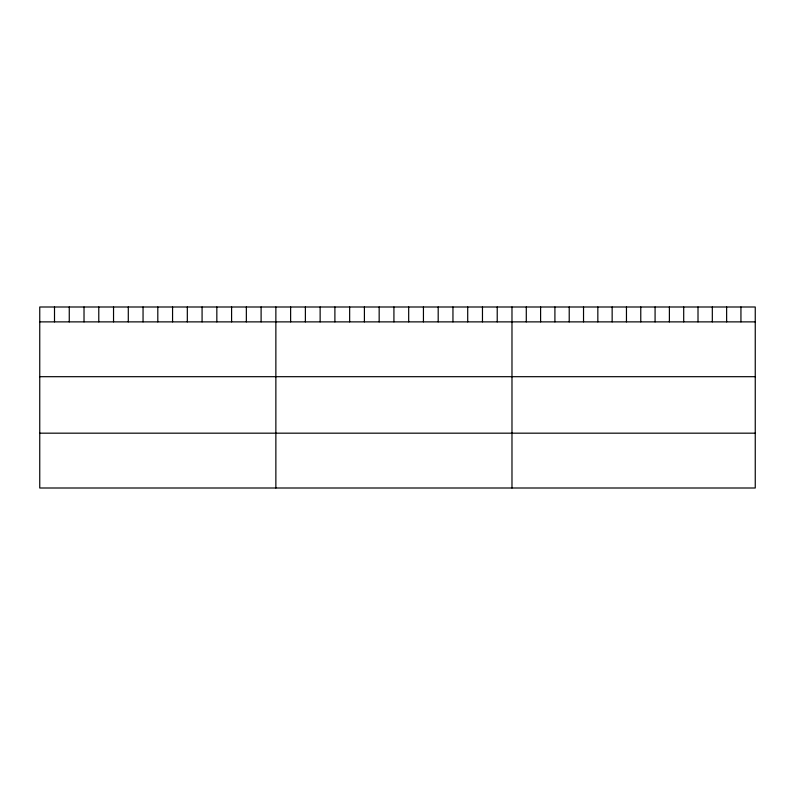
<?xml version="1.0" encoding="UTF-8"?>
<svg xmlns="http://www.w3.org/2000/svg" width="795" height="795" viewBox="0 0 795 795"><rect width="100%" height="100%" fill="white"/><g stroke="black" fill="none" stroke-linecap="round" stroke-linejoin="round"><path stroke-width="1.19" d="M755.25 321.876L755.25 488.001L39.75 488.001L39.75 306.999L755.25 306.999L755.25 321.876L39.75 321.876M39.75 376.691L755.25 376.691M39.75 433.176L755.25 433.176M740.94 306.999L740.94 321.876M726.63 306.999L726.63 321.876M712.32 306.999L712.32 321.876M698.01 306.999L698.01 321.876M683.7 306.999L683.7 321.876M669.39 306.999L669.39 321.876M655.08 306.999L655.08 321.876M640.77 306.999L640.77 321.876M626.46 306.999L626.46 321.876M612.15 306.999L612.15 321.876M597.84 306.999L597.84 321.876M583.53 306.999L583.53 321.876M569.22 306.999L569.22 321.876M554.91 306.999L554.91 321.876M540.6 306.999L540.6 321.876M526.29 306.999L526.29 321.876M511.98 306.999L511.98 488.001M497.223 306.999L497.223 321.876M482.466 306.999L482.466 321.876M467.708 306.999L467.708 321.876M452.951 306.999L452.951 321.876M438.194 306.999L438.194 321.876M423.437 306.999L423.437 321.876M408.68 306.999L408.68 321.876M393.923 306.999L393.923 321.876M379.165 306.999L379.165 321.876M364.408 306.999L364.408 321.876M349.651 306.999L349.651 321.876M334.894 306.999L334.894 321.876M320.137 306.999L320.137 321.876M305.379 306.999L305.379 321.876M290.622 306.999L290.622 321.876M275.865 306.999L275.865 488.001M261.108 306.999L261.108 321.876M246.351 306.999L246.351 321.876M231.593 306.999L231.593 321.876M216.836 306.999L216.836 321.876M202.079 306.999L202.079 321.876M187.322 306.999L187.322 321.876M172.565 306.999L172.565 321.876M157.808 306.999L157.808 321.876M143.05 306.999L143.05 321.876M128.293 306.999L128.293 321.876M113.536 306.999L113.536 321.876M98.779 306.999L98.779 321.876M84.022 306.999L84.022 321.876M69.264 306.999L69.264 321.876M54.507 306.999L54.507 321.876"/></g></svg>
